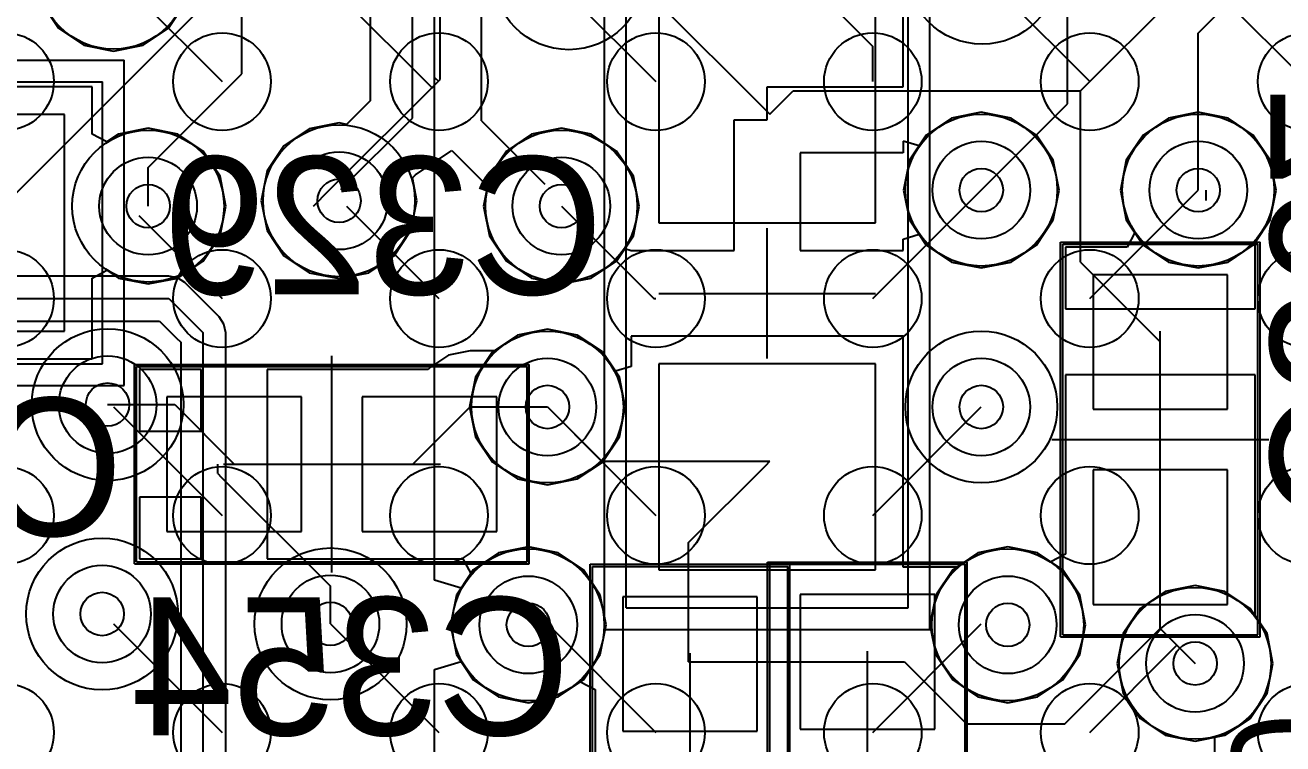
# Model space of a CAD drawing. Extents: x 28 to 300, y 18 to 330.
# Drawn here: x 167.06 to 172.86, y 116.87 to 120.18 of the extents above; entities that cross this region are included whole.
import ezdxf

# ---------------------------------------------------------------- set-up
doc = ezdxf.new("R2010")
doc.units = 0
for name, color, linetype in [('BOTTOMLAYER', 5, 'CONTINUOUS'), ('BOTTOMOVERLAY', 54, 'CONTINUOUS'), ('BOTTOMPASTE', 16, 'CONTINUOUS'), ('BOTTOMSOLDER', 6, 'CONTINUOUS'), ('DRILLDRAWING', 1, 'CONTINUOUS'), ('INTERNALPLANE1', 76, 'CONTINUOUS'), ('INTERNALPLANE6', 136, 'CONTINUOUS'), ('MECHANICAL14', 56, 'CONTINUOUS'), ('MECHANICAL16', 56, 'CONTINUOUS'), ('MIDLAYER1', 16, 'CONTINUOUS'), ('MIDLAYER3', 90, 'CONTINUOUS'), ('MULTILAYER', 9, 'CONTINUOUS'), ('TOPLAYER', 1, 'CONTINUOUS'), ('TOPPASTE', 8, 'CONTINUOUS'), ('TOPSOLDER', 216, 'CONTINUOUS'), ('VIAHOLELAYER', 16, 'CONTINUOUS')]:
    doc.layers.add(name, color=color, linetype=linetype)

msp = doc.modelspace()

# ---------------------------------------------------------------- linework, layer by layer
at = {"layer": 'BOTTOMLAYER'}
for p, q in [((168.6553, 120.6868), (168.6553, 119.8364)), ((168.8495, 119.7559), (168.8495, 120.6868)), ((169.1679, 119.7441), (169.1679, 120.5706)), ((169.8496, 120.4214), (170.4968, 119.7742)), ((171.929, 119.8814), (172.4718, 120.4242)), ((171.1118, 119.9006), (171.1118, 120.3502)), ((167.1402, 120.2869), (167.218, 120.1704)), ((167.7256, 120.1704), (167.8034, 120.2869)), ((169.9848, 120.2232), (169.9848, 119.2732)), ((170.9848, 119.2732), (170.9848, 120.2232)), ((167.218, 120.1704), (167.3345, 120.0926)), ((167.6091, 120.0926), (167.7256, 120.1704)), ((167.3345, 120.0926), (167.4718, 120.0653)), ((167.4718, 120.0653), (167.6091, 120.0926)), ((167.3732, 119.9003), (166.9236, 119.9003)), ((167.3732, 119.6822), (167.3732, 119.9003)), ((170.4845, 119.7485), (170.4845, 119.9006)), ((170.4845, 119.9006), (171.1118, 119.9006)), ((168.6553, 119.8364), (168.5458, 119.7269)), ((170.4968, 119.7742), (170.604, 119.8814)), ((170.604, 119.8814), (171.929, 119.8814)), ((171.929, 119.092), (171.929, 119.8814)), ((167.2462, 119.7733), (166.2962, 119.7733)), ((167.2462, 118.7733), (167.2462, 119.7733)), ((171.4718, 119.7831), (171.3345, 119.7558)), ((171.6091, 119.7558), (171.4718, 119.7831)), ((172.4718, 119.7831), (172.3345, 119.7558)), ((172.6091, 119.7558), (172.4718, 119.7831)), ((168.5112, 119.7338), (168.3739, 119.7065)), ((168.5458, 119.7269), (168.5112, 119.7338)), ((168.5202, 119.4266), (168.8495, 119.7559)), ((169.1679, 119.7441), (169.46, 119.452)), ((170.3324, 119.1462), (170.3324, 119.7485)), ((170.3324, 119.7485), (170.4845, 119.7485)), ((171.3345, 119.7558), (171.218, 119.678)), ((171.7256, 119.678), (171.6091, 119.7558)), ((172.3345, 119.7558), (172.218, 119.678)), ((172.7256, 119.678), (172.6091, 119.7558)), ((167.4404, 119.6463), (167.3732, 119.6822)), ((167.4939, 119.682), (167.4404, 119.6463)), ((167.6312, 119.7093), (167.4939, 119.682)), ((167.7685, 119.682), (167.6312, 119.7093)), ((167.885, 119.6042), (167.7685, 119.682)), ((168.3739, 119.7065), (168.2574, 119.6287)), ((171.218, 119.678), (171.1847, 119.6281)), ((171.8034, 119.5615), (171.7256, 119.678)), ((172.218, 119.678), (172.1402, 119.5615)), ((172.8034, 119.5615), (172.7256, 119.678)), ((167.9628, 119.4877), (167.885, 119.6042)), ((168.2574, 119.6287), (168.1796, 119.5123)), ((168.8633, 119.495), (169.0306, 119.6068)), ((169.0306, 119.6068), (169.1955, 119.4418)), ((171.1847, 119.6281), (171.1118, 119.6502)), ((171.1118, 119.6502), (171.1118, 119.5958)), ((171.1118, 119.5958), (170.6372, 119.5958)), ((170.6372, 119.5958), (170.6372, 119.1462)), ((171.8307, 119.4242), (171.8034, 119.5615)), ((172.1402, 119.5615), (172.1129, 119.4242)), ((172.8307, 119.4242), (172.8034, 119.5615)), ((167.9901, 119.3504), (167.9628, 119.4877)), ((168.1796, 119.5123), (168.1523, 119.3749)), ((168.8491, 119.4808), (168.8633, 119.495)), ((168.8701, 119.3749), (168.8491, 119.4808)), ((169.1955, 119.4418), (169.1773, 119.3504)), ((168.1523, 119.3749), (168.1796, 119.2376)), ((168.8428, 119.2376), (168.8701, 119.3749)), ((171.8034, 119.2869), (171.8307, 119.4242)), ((172.1129, 119.4242), (172.1402, 119.2869)), ((172.8034, 119.2869), (172.8307, 119.4242)), ((167.9628, 119.2131), (167.9901, 119.3504)), ((169.1773, 119.3504), (169.2046, 119.2131)), ((169.9848, 119.2732), (170.9848, 119.2732)), ((171.7256, 119.1704), (171.8034, 119.2869)), ((172.1402, 119.2869), (172.1793, 119.2284)), ((172.7338, 119.1827), (172.8034, 119.2869)), ((167.885, 119.0966), (167.9628, 119.2131)), ((168.1796, 119.2376), (168.2574, 119.1211)), ((168.765, 119.1211), (168.8428, 119.2376)), ((169.2046, 119.2131), (169.2824, 119.0966)), ((171.1118, 119.1981), (171.1847, 119.2203)), ((171.1118, 119.1462), (171.1118, 119.1981)), ((171.1847, 119.2203), (171.218, 119.1704)), ((172.1793, 119.2284), (172.1434, 119.1612)), ((169.79, 119.0966), (169.8289, 119.155)), ((169.8289, 119.155), (169.8578, 119.1462)), ((169.8578, 119.1462), (169.8578, 119.1462)), ((169.8578, 119.1462), (169.8578, 119.1462)), ((169.8578, 119.1462), (170.3324, 119.1462)), ((170.6372, 119.1462), (171.1118, 119.1462)), ((171.218, 119.1704), (171.3345, 119.0926)), ((171.6091, 119.0926), (171.7256, 119.1704)), ((172.1434, 119.1612), (171.8598, 119.1612)), ((171.8598, 119.1612), (171.8598, 118.8766)), ((172.7338, 119.1612), (172.7338, 119.1827)), ((172.7338, 118.8766), (172.7338, 119.1612)), ((172.7338, 119.1612), (172.7338, 119.1612)), ((167.7685, 119.0188), (167.885, 119.0966)), ((168.2574, 119.1211), (168.3739, 119.0433)), ((168.6486, 119.0433), (168.765, 119.1211)), ((169.2824, 119.0966), (169.3989, 119.0188)), ((169.6735, 119.0188), (169.79, 119.0966)), ((171.3345, 119.0926), (171.4718, 119.0653)), ((171.4718, 119.0653), (171.6091, 119.0926)), ((171.929, 119.092), (172.2968, 118.7242)), ((167.3732, 119.0186), (167.4404, 119.0545)), ((167.4404, 119.0545), (167.4939, 119.0188)), ((168.3739, 119.0433), (168.5112, 119.016)), ((168.5112, 119.016), (168.6486, 119.0433)), ((172.6068, 119.0342), (171.9868, 119.0342)), ((171.9868, 119.0342), (171.9868, 118.4142)), ((172.6068, 118.4142), (172.6068, 119.0342)), ((167.3732, 118.6463), (167.3732, 119.0186)), ((167.4939, 119.0188), (167.6312, 118.9915)), ((167.6312, 118.9915), (167.7685, 119.0188)), ((169.3989, 119.0188), (169.5362, 118.9915)), ((169.5362, 118.9915), (169.6735, 119.0188)), ((171.8598, 118.8766), (172.7338, 118.8766)), ((166.2962, 118.7733), (167.2462, 118.7733)), ((169.3345, 118.7558), (169.2258, 118.6832)), ((169.4718, 118.7831), (169.3345, 118.7558)), ((169.6091, 118.7558), (169.4718, 118.7831)), ((169.7256, 118.678), (169.6091, 118.7558)), ((171.1118, 118.7502), (169.8578, 118.7502)), ((169.8578, 118.7502), (169.8578, 118.6113)), ((171.1118, 117.6862), (171.1118, 118.7502)), ((169.1154, 118.6832), (169.0163, 118.6635)), ((169.2258, 118.6832), (169.1154, 118.6832)), ((169.7849, 118.5892), (169.7256, 118.678)), ((166.9236, 118.6463), (167.3732, 118.6463)), ((169.0163, 118.6635), (168.9323, 118.6073)), ((170.9848, 118.6232), (169.9848, 118.6232)), ((169.9848, 118.6232), (169.9848, 117.6732)), ((170.9848, 117.6732), (170.9848, 118.6232)), ((167.8758, 118.5978), (167.5912, 118.5978)), ((167.5912, 118.5978), (167.5912, 118.3132)), ((167.8758, 118.3132), (167.8758, 118.5978)), ((168.4373, 118.5978), (168.1806, 118.5978)), ((168.1806, 118.5978), (168.1806, 118.1605)), ((168.4652, 118.5978), (168.4373, 118.5978)), ((168.4373, 118.5978), (168.4373, 118.5978)), ((168.4373, 118.5978), (168.4373, 118.5978)), ((168.4782, 118.5978), (168.4652, 118.5978)), ((168.4912, 118.5978), (168.4782, 118.5978)), ((168.5191, 118.5978), (168.4912, 118.5978)), ((168.9228, 118.5978), (168.5191, 118.5978)), ((168.5191, 118.5978), (168.5191, 118.5978)), ((168.5191, 118.5978), (168.5191, 118.5978)), ((168.9323, 118.6073), (168.9228, 118.5978)), ((169.8578, 118.6113), (169.7849, 118.5892)), ((172.7338, 118.5718), (171.8598, 118.5718)), ((171.8598, 118.5718), (171.8598, 118.3151)), ((172.7338, 118.3151), (172.7338, 118.5718)), ((168.3382, 118.4708), (167.7182, 118.4708)), ((167.7182, 118.4708), (167.7182, 117.8508)), ((168.3382, 117.8508), (168.3382, 118.4708)), ((169.2382, 118.4708), (168.6182, 118.4708)), ((168.6182, 118.4708), (168.6182, 117.8508)), ((169.2382, 117.8508), (169.2382, 118.4708)), ((167.4444, 118.4351), (167.7539, 118.4351)), ((167.7539, 118.4351), (168.0282, 118.1608)), ((168.8901, 118.1989), (169.1154, 118.4242)), ((169.1154, 118.4242), (169.4718, 118.4242)), ((169.4718, 118.4242), (169.7218, 118.1742)), ((171.9868, 118.4142), (172.6068, 118.4142)), ((167.5912, 118.3132), (167.8758, 118.3132)), ((171.8598, 118.3151), (171.8598, 118.3151)), ((171.8598, 118.3151), (171.8598, 118.3151)), ((171.8598, 118.3151), (171.8598, 118.2872)), ((171.8598, 118.2872), (171.8598, 118.2612)), ((172.7338, 118.2872), (172.7338, 118.3151)), ((172.7338, 118.3151), (172.7338, 118.3151)), ((172.7338, 118.3151), (172.7338, 118.3151)), ((172.7338, 118.2742), (172.7338, 118.2872)), ((172.7338, 118.2643), (172.7338, 118.2742)), ((171.8598, 118.2612), (171.8598, 118.2612)), ((171.8598, 118.2612), (171.8598, 118.2612)), ((171.8598, 118.2612), (171.8598, 118.2612)), ((171.8598, 118.2612), (171.8598, 118.2612)), ((171.8598, 118.2612), (171.8598, 118.2612)), ((171.8598, 118.2612), (171.8598, 117.7463)), ((172.7338, 118.2612), (172.7338, 118.2643)), ((172.7338, 118.2333), (172.7338, 118.2612)), ((172.7338, 117.4618), (172.7338, 118.2333)), ((172.7338, 118.2333), (172.7338, 118.2333)), ((172.7338, 118.2333), (172.7338, 118.2333)), ((167.952, 118.1175), (167.952, 118.1608)), ((168.1806, 118.1605), (168.1806, 117.7238)), ((168.852, 118.1608), (168.8901, 118.1989)), ((169.7218, 118.1742), (170.4848, 118.1742)), ((170.1218, 117.7992), (170.4778, 118.1552)), ((170.4778, 118.1552), (170.4968, 118.1742)), ((170.4848, 118.1742), (170.4968, 118.1742)), ((167.952, 118.1175), (167.9685, 118.1011)), ((167.9685, 118.1011), (168.4718, 117.5977)), ((172.6068, 118.1342), (171.9868, 118.1342)), ((171.9868, 118.1342), (171.9868, 117.5142)), ((172.6068, 117.5142), (172.6068, 118.1342)), ((167.8758, 118.0084), (167.5912, 118.0084)), ((167.5912, 118.0084), (167.5912, 117.7238)), ((167.8758, 117.7238), (167.8758, 118.0084)), ((167.7182, 117.8508), (168.3382, 117.8508)), ((168.6182, 117.8508), (169.2382, 117.8508)), ((172.2968, 117.4026), (172.2968, 117.8242)), ((170.1218, 117.2492), (170.1218, 117.7992)), ((171.4563, 117.7516), (171.3584, 117.6862)), ((171.5936, 117.7789), (171.4563, 117.7516)), ((171.7309, 117.7516), (171.5936, 117.7789)), ((171.7926, 117.7104), (171.7309, 117.7516)), ((171.8598, 117.7463), (171.7926, 117.7104)), ((167.5912, 117.7238), (167.8758, 117.7238)), ((168.1806, 117.7238), (168.4652, 117.7238)), ((168.4652, 117.7238), (168.4652, 117.7238)), ((168.4652, 117.7238), (168.4652, 117.7238)), ((168.4652, 117.7238), (168.4652, 117.7238)), ((168.4652, 117.7238), (168.4912, 117.7238)), ((168.4912, 117.7238), (168.5191, 117.7238)), ((168.5191, 117.7238), (168.5191, 117.7238)), ((168.5191, 117.7238), (168.5191, 117.7238)), ((168.5191, 117.7238), (169.0826, 117.7238)), ((169.0826, 117.7238), (169.1185, 117.6566)), ((171.3584, 117.6862), (171.1118, 117.6862)), ((169.1185, 117.6566), (169.0522, 117.5573)), ((169.9848, 117.6732), (170.9848, 117.6732)), ((168.4718, 117.4242), (168.4718, 117.5977)), ((169.0522, 117.5573), (169.0249, 117.42)), ((170.4392, 117.5492), (169.8192, 117.5492)), ((169.8192, 117.5492), (169.8192, 116.9292)), ((170.4392, 116.9292), (170.4392, 117.5492)), ((171.2568, 117.5592), (170.6368, 117.5592)), ((170.6368, 117.5592), (170.6368, 116.9392)), ((171.2568, 116.9392), (171.2568, 117.5592)), ((171.9868, 117.5142), (172.6068, 117.5142)), ((172.7888, 117.3795), (172.7338, 117.4618)), ((169.0249, 117.42), (169.0522, 117.2827)), ((171.857, 116.9628), (172.2968, 117.4026)), ((172.2968, 117.4026), (172.4572, 117.2422)), ((172.8161, 117.2422), (172.7888, 117.3795)), ((169.0522, 117.2827), (169.13, 117.1662)), ((170.1218, 117.2492), (170.1292, 117.2492)), ((170.1292, 117.2492), (170.9468, 117.2492)), ((170.9468, 117.2492), (171.1178, 117.2492)), ((170.9468, 117.2492), (170.9468, 117.2492)), ((171.1178, 117.2492), (171.4042, 116.9628)), ((172.7888, 117.1049), (172.8161, 117.2422)), ((169.13, 117.1662), (169.2465, 117.0884)), ((169.5211, 117.0884), (169.625, 117.1578)), ((169.625, 117.1578), (169.6922, 117.1219)), ((169.6922, 117.1219), (169.6922, 116.8022)), ((169.2465, 117.0884), (169.3838, 117.0611)), ((169.3838, 117.0611), (169.5211, 117.0884)), ((172.711, 116.9884), (172.7888, 117.1049)), ((170.6368, 116.9392), (171.2568, 116.9392)), ((171.4042, 116.9628), (171.857, 116.9628)), ((172.5945, 116.9106), (172.711, 116.9884)), ((169.8192, 116.9292), (170.4392, 116.9292)), ((172.5486, 116.9015), (172.5945, 116.9106)), ((172.5486, 116.8308), (172.5486, 116.9015))]:
    msp.add_line(p, q, dxfattribs=at)
for centre in [(168.5112, 119.3749), (171.4718, 119.4242), (172.4718, 119.4242), (167.6312, 119.3504), (169.5362, 119.3504), (167.4444, 118.4351), (169.4718, 118.4242), (171.4718, 118.4242), (167.419, 117.4699), (168.4718, 117.4242), (169.3838, 117.42), (171.5936, 117.42), (172.4572, 117.2422)]:
    msp.add_circle(centre, 0.225, dxfattribs=at)
at = {"layer": 'BOTTOMOVERLAY'}
msp.add_line((169.9848, 118.9482), (170.9848, 118.9482), dxfattribs=at)
at = {"layer": 'BOTTOMPASTE'}
for p, q in [((169.9848, 120.2232), (169.9848, 119.2732)), ((170.9848, 119.2732), (170.9848, 120.2232)), ((167.2462, 119.7733), (166.2962, 119.7733)), ((167.2462, 118.7733), (167.2462, 119.7733)), ((169.9848, 119.2732), (170.9848, 119.2732)), ((172.6068, 119.0342), (171.9868, 119.0342)), ((171.9868, 119.0342), (171.9868, 118.4142)), ((172.6068, 118.4142), (172.6068, 119.0342)), ((166.2962, 118.7733), (167.2462, 118.7733)), ((170.9848, 118.6232), (169.9848, 118.6232)), ((169.9848, 118.6232), (169.9848, 117.6732)), ((170.9848, 117.6732), (170.9848, 118.6232)), ((168.3382, 118.4708), (167.7182, 118.4708)), ((167.7182, 118.4708), (167.7182, 117.8508)), ((168.3382, 117.8508), (168.3382, 118.4708)), ((169.2382, 118.4708), (168.6182, 118.4708)), ((168.6182, 118.4708), (168.6182, 117.8508)), ((169.2382, 117.8508), (169.2382, 118.4708)), ((171.9868, 118.4142), (172.6068, 118.4142)), ((172.6068, 118.1342), (171.9868, 118.1342)), ((171.9868, 118.1342), (171.9868, 117.5142)), ((172.6068, 117.5142), (172.6068, 118.1342)), ((167.7182, 117.8508), (168.3382, 117.8508)), ((168.6182, 117.8508), (169.2382, 117.8508)), ((169.9848, 117.6732), (170.9848, 117.6732)), ((170.4392, 117.5492), (169.8192, 117.5492)), ((169.8192, 117.5492), (169.8192, 116.9292)), ((170.4392, 116.9292), (170.4392, 117.5492)), ((171.2568, 117.5592), (170.6368, 117.5592)), ((170.6368, 117.5592), (170.6368, 116.9392)), ((171.2568, 116.9392), (171.2568, 117.5592)), ((171.9868, 117.5142), (172.6068, 117.5142)), ((170.6368, 116.9392), (171.2568, 116.9392)), ((169.8192, 116.9292), (170.4392, 116.9292))]:
    msp.add_line(p, q, dxfattribs=at)
at = {"layer": 'BOTTOMSOLDER'}
for p, q in [((169.9848, 120.2232), (169.9848, 119.2732)), ((170.9848, 119.2732), (170.9848, 120.2232)), ((167.2462, 119.7733), (166.2962, 119.7733)), ((167.2462, 118.7733), (167.2462, 119.7733)), ((169.9848, 119.2732), (170.9848, 119.2732)), ((172.6068, 119.0342), (171.9868, 119.0342)), ((171.9868, 119.0342), (171.9868, 118.4142)), ((172.6068, 118.4142), (172.6068, 119.0342)), ((166.2962, 118.7733), (167.2462, 118.7733)), ((170.9848, 118.6232), (169.9848, 118.6232)), ((169.9848, 118.6232), (169.9848, 117.6732)), ((170.9848, 117.6732), (170.9848, 118.6232)), ((168.3382, 118.4708), (167.7182, 118.4708)), ((167.7182, 118.4708), (167.7182, 117.8508)), ((168.3382, 117.8508), (168.3382, 118.4708)), ((169.2382, 118.4708), (168.6182, 118.4708)), ((168.6182, 118.4708), (168.6182, 117.8508)), ((169.2382, 117.8508), (169.2382, 118.4708)), ((171.9868, 118.4142), (172.6068, 118.4142)), ((172.6068, 118.1342), (171.9868, 118.1342)), ((171.9868, 118.1342), (171.9868, 117.5142)), ((172.6068, 117.5142), (172.6068, 118.1342)), ((167.7182, 117.8508), (168.3382, 117.8508)), ((168.6182, 117.8508), (169.2382, 117.8508)), ((169.9848, 117.6732), (170.9848, 117.6732)), ((170.4392, 117.5492), (169.8192, 117.5492)), ((169.8192, 117.5492), (169.8192, 116.9292)), ((170.4392, 116.9292), (170.4392, 117.5492)), ((171.2568, 117.5592), (170.6368, 117.5592)), ((170.6368, 117.5592), (170.6368, 116.9392)), ((171.2568, 116.9392), (171.2568, 117.5592)), ((171.9868, 117.5142), (172.6068, 117.5142)), ((170.6368, 116.9392), (171.2568, 116.9392)), ((169.8192, 116.9292), (170.4392, 116.9292))]:
    msp.add_line(p, q, dxfattribs=at)
at = {"layer": 'DRILLDRAWING'}
for centre in [(171.4718, 119.4242), (172.4718, 119.4242), (167.6312, 119.3504), (168.5112, 119.3749), (169.5362, 119.3504), (167.4444, 118.4351), (169.4718, 118.4242), (171.4718, 118.4242), (167.419, 117.4699), (168.4718, 117.4242), (169.3838, 117.42), (171.5936, 117.42), (172.4572, 117.2422)]:
    msp.add_circle(centre, 0.1, dxfattribs=at)
at = {"layer": 'INTERNALPLANE1'}
for p, q in [((167.7272, 119.0278), (162.8679, 119.0278)), ((167.7668, 119.0199), (167.7272, 119.0278)), ((167.7272, 119.0278), (167.7272, 119.0278)), ((167.8004, 118.9975), (167.7668, 119.0199)), ((167.9076, 118.8903), (167.8004, 118.9975)), ((164.9718, 118.9242), (167.2446, 118.9242)), ((167.2446, 118.9242), (167.7272, 118.9242)), ((167.7272, 118.9242), (167.8852, 118.7662)), ((167.9584, 118.8395), (167.9076, 118.8903)), ((167.9076, 118.8903), (167.9076, 118.8903)), ((162.9286, 118.8206), (167.6843, 118.8206)), ((167.6843, 118.8206), (167.7611, 118.7438)), ((167.8344, 118.817), (167.8852, 118.7662)), ((167.9697, 118.8226), (167.9584, 118.8395)), ((167.9584, 118.8395), (167.9584, 118.8395)), ((167.9809, 118.8058), (167.9697, 118.8226)), ((167.9888, 118.7662), (167.9809, 118.8058)), ((167.7611, 118.7438), (167.7611, 118.7438)), ((167.7611, 118.7438), (167.7816, 118.7233)), ((167.8852, 116.4548), (167.8852, 118.7662)), ((167.9888, 117.674), (167.9888, 118.7662)), ((167.9888, 118.7662), (167.9888, 118.7662)), ((167.7816, 118.7233), (167.7816, 117.674)), ((167.7816, 117.674), (167.7816, 116.4548)), ((167.8852, 116.2008), (167.8852, 117.674)), ((167.9888, 116.2437), (167.9888, 117.674))]:
    msp.add_line(p, q, dxfattribs=at)
for centre in [(167.4718, 120.4242), (169.5704, 120.4214), (171.4754, 120.4468), (171.4718, 119.4242), (172.4718, 119.4242), (168.5112, 119.3749), (167.6312, 119.3504), (169.5362, 119.3504), (169.4718, 118.4242), (171.4718, 118.4242), (168.4718, 117.4242), (172.4572, 117.2422)]:
    msp.add_circle(centre, 0.35, dxfattribs=at)
at = {"layer": 'INTERNALPLANE6'}
for centre in [(167.4718, 120.4242), (169.5704, 120.4214), (171.4754, 120.4468), (171.4718, 119.4242), (172.4718, 119.4242), (168.5112, 119.3749), (167.6312, 119.3504), (169.5362, 119.3504), (167.4444, 118.4351), (171.4718, 118.4242), (167.419, 117.4699), (168.4718, 117.4242), (169.3838, 117.42), (171.5936, 117.42)]:
    msp.add_circle(centre, 0.35, dxfattribs=at)
at = {"layer": 'MECHANICAL14'}
for p, q in [((169.8348, 117.4982), (169.8348, 120.3982)), ((171.1348, 117.4982), (171.1348, 120.3982)), ((164.5212, 119.9233), (167.4212, 119.9233)), ((167.4212, 118.6233), (167.4212, 119.9233)), ((171.8468, 119.1742), (172.7468, 119.1742)), ((171.8468, 117.3742), (171.8468, 119.1742)), ((172.7468, 117.3742), (172.7468, 119.1742)), ((164.5212, 118.6233), (167.4212, 118.6233)), ((167.5782, 118.6108), (169.3782, 118.6108)), ((167.5782, 117.7108), (167.5782, 118.6108)), ((169.3782, 117.7108), (169.3782, 118.6108)), ((167.5782, 117.7108), (169.3782, 117.7108)), ((169.6792, 117.6892), (170.5792, 117.6892)), ((169.6792, 115.8892), (169.6792, 117.6892)), ((170.4968, 117.6992), (171.3968, 117.6992)), ((170.4968, 115.8992), (170.4968, 117.6992)), ((170.5792, 115.8892), (170.5792, 117.6892)), ((171.3968, 115.8992), (171.3968, 117.6992)), ((169.8348, 117.4982), (171.1348, 117.4982)), ((171.8468, 117.3742), (172.7468, 117.3742))]:
    msp.add_line(p, q, dxfattribs=at)
at = {"layer": 'MECHANICAL16'}
for p, q in [((169.7348, 117.3982), (169.7348, 120.4982)), ((171.2348, 117.3982), (171.2348, 120.4982)), ((164.4212, 120.0233), (167.5212, 120.0233)), ((167.5212, 118.5233), (167.5212, 120.0233)), ((170.4848, 118.6482), (170.4848, 119.2482)), ((171.8368, 119.1842), (172.7568, 119.1842)), ((171.8368, 117.3642), (171.8368, 119.1842)), ((172.7568, 117.3642), (172.7568, 119.1842)), ((170.1848, 118.9482), (170.7848, 118.9482)), ((172.2968, 117.7742), (172.2968, 118.7742)), ((167.5682, 118.6208), (169.3882, 118.6208)), ((167.5682, 117.7008), (167.5682, 118.6208)), ((168.4782, 117.6608), (168.4782, 118.6608)), ((169.3882, 117.7008), (169.3882, 118.6208)), ((164.4212, 118.5233), (167.5212, 118.5233)), ((171.7968, 118.2742), (172.7968, 118.2742)), ((167.9782, 118.1608), (168.9782, 118.1608)), ((167.5682, 117.7008), (169.3882, 117.7008)), ((169.6692, 117.6992), (170.5892, 117.6992)), ((169.6692, 115.8792), (169.6692, 117.6992)), ((170.4868, 117.7092), (171.4068, 117.7092)), ((170.4868, 115.8892), (170.4868, 117.7092)), ((170.5892, 115.8792), (170.5892, 117.6992)), ((171.4068, 115.8892), (171.4068, 117.7092)), ((169.7348, 117.3982), (171.2348, 117.3982)), ((171.8368, 117.3642), (172.7568, 117.3642)), ((170.1292, 116.2892), (170.1292, 117.2892)), ((170.9468, 116.2992), (170.9468, 117.2992))]:
    msp.add_line(p, q, dxfattribs=at)
at = {"layer": 'MIDLAYER1'}
for p, q in [((166.9407, 119.3284), (168.6382, 121.0259)), ((168.952, 117.6261), (168.952, 120.3537)), ((171.4718, 119.7831), (171.3345, 119.7558)), ((171.6091, 119.7558), (171.4718, 119.7831)), ((172.4718, 119.7831), (172.3345, 119.7558)), ((172.6091, 119.7558), (172.4718, 119.7831)), ((171.3345, 119.7558), (171.218, 119.678)), ((171.7256, 119.678), (171.6091, 119.7558)), ((172.3345, 119.7558), (172.218, 119.678)), ((172.7256, 119.678), (172.6091, 119.7558)), ((169.3989, 119.682), (169.2824, 119.6042)), ((169.5362, 119.7093), (169.3989, 119.682)), ((169.6735, 119.682), (169.5362, 119.7093)), ((169.79, 119.6042), (169.6735, 119.682)), ((171.218, 119.678), (171.1402, 119.5615)), ((171.8034, 119.5615), (171.7256, 119.678)), ((172.218, 119.678), (172.1402, 119.5615)), ((172.8034, 119.5615), (172.7256, 119.678)), ((169.2824, 119.6042), (169.2046, 119.4877)), ((169.8678, 119.4877), (169.79, 119.6042)), ((171.1402, 119.5615), (171.1129, 119.4242)), ((171.8307, 119.4242), (171.8034, 119.5615)), ((172.1402, 119.5615), (172.1129, 119.4242)), ((172.8307, 119.4242), (172.8034, 119.5615)), ((169.2046, 119.4877), (169.1773, 119.3504)), ((169.8951, 119.3504), (169.8678, 119.4877)), ((171.1129, 119.4242), (171.1402, 119.2869)), ((171.8034, 119.2869), (171.8307, 119.4242)), ((172.1129, 119.4242), (172.1402, 119.2869)), ((172.8034, 119.2869), (172.8307, 119.4242)), ((169.1773, 119.3504), (169.2046, 119.2131)), ((169.8678, 119.2131), (169.8951, 119.3504)), ((171.1402, 119.2869), (171.218, 119.1704)), ((171.7256, 119.1704), (171.8034, 119.2869)), ((172.1402, 119.2869), (172.218, 119.1704)), ((172.7256, 119.1704), (172.8034, 119.2869)), ((169.2046, 119.2131), (169.2824, 119.0966)), ((169.79, 119.0966), (169.8678, 119.2131)), ((171.218, 119.1704), (171.3345, 119.0926)), ((171.6091, 119.0926), (171.7256, 119.1704)), ((172.218, 119.1704), (172.3345, 119.0926)), ((172.6091, 119.0926), (172.7256, 119.1704)), ((169.2824, 119.0966), (169.3989, 119.0188)), ((169.6735, 119.0188), (169.79, 119.0966)), ((171.3345, 119.0926), (171.4718, 119.0653)), ((171.4718, 119.0653), (171.6091, 119.0926)), ((172.3345, 119.0926), (172.4718, 119.0653)), ((172.4718, 119.0653), (172.6091, 119.0926)), ((169.3989, 119.0188), (169.5362, 118.9915)), ((169.5362, 118.9915), (169.6735, 119.0188)), ((169.3345, 118.7558), (169.218, 118.678)), ((169.4718, 118.7831), (169.3345, 118.7558)), ((169.6091, 118.7558), (169.4718, 118.7831)), ((169.7256, 118.678), (169.6091, 118.7558)), ((169.218, 118.678), (169.1402, 118.5615)), ((169.8034, 118.5615), (169.7256, 118.678)), ((169.1402, 118.5615), (169.1129, 118.4242)), ((169.8307, 118.4242), (169.8034, 118.5615)), ((169.1129, 118.4242), (169.1402, 118.2869)), ((169.8034, 118.2869), (169.8307, 118.4242)), ((169.1402, 118.2869), (169.218, 118.1704)), ((169.7256, 118.1704), (169.8034, 118.2869)), ((169.218, 118.1704), (169.3345, 118.0926)), ((169.6091, 118.0926), (169.7256, 118.1704)), ((169.3345, 118.0926), (169.4718, 118.0653)), ((169.4718, 118.0653), (169.6091, 118.0926)), ((169.2465, 117.7516), (169.13, 117.6738)), ((169.3838, 117.7789), (169.2465, 117.7516)), ((169.5211, 117.7516), (169.3838, 117.7789)), ((169.6376, 117.6738), (169.5211, 117.7516)), ((171.4563, 117.7516), (171.3398, 117.6738)), ((171.5936, 117.7789), (171.4563, 117.7516)), ((171.7309, 117.7516), (171.5936, 117.7789)), ((171.8474, 117.6738), (171.7309, 117.7516)), ((169.13, 117.6738), (169.0735, 117.5892)), ((169.7154, 117.5573), (169.6376, 117.6738)), ((171.3398, 117.6738), (171.262, 117.5573)), ((171.9252, 117.5573), (171.8474, 117.6738)), ((169.0735, 117.5892), (168.952, 117.6261)), ((172.3199, 117.5738), (172.2034, 117.496)), ((172.4572, 117.6011), (172.3199, 117.5738)), ((172.5945, 117.5738), (172.4572, 117.6011)), ((172.711, 117.496), (172.5945, 117.5738)), ((169.7427, 117.42), (169.7154, 117.5573)), ((171.262, 117.5573), (171.2347, 117.42)), ((171.9525, 117.42), (171.9252, 117.5573)), ((172.2034, 117.496), (172.1256, 117.3795)), ((172.7888, 117.3795), (172.711, 117.496)), ((169.7154, 117.2827), (169.7427, 117.42)), ((171.2347, 117.42), (171.262, 117.2827)), ((171.9252, 117.2827), (171.9525, 117.42)), ((172.1256, 117.3795), (172.0983, 117.2422)), ((172.8161, 117.2422), (172.7888, 117.3795)), ((169.6376, 117.1662), (169.7154, 117.2827)), ((171.262, 117.2827), (171.3398, 117.1662)), ((171.8474, 117.1662), (171.9252, 117.2827)), ((168.952, 117.2139), (169.0735, 117.2508)), ((169.0735, 117.2508), (169.13, 117.1662)), ((172.0983, 117.2422), (172.1256, 117.1049)), ((172.7888, 117.1049), (172.8161, 117.2422)), ((168.952, 111.282), (168.952, 117.2139)), ((169.13, 117.1662), (169.2465, 117.0884)), ((169.5211, 117.0884), (169.6376, 117.1662)), ((171.3398, 117.1662), (171.4563, 117.0884)), ((171.7309, 117.0884), (171.8474, 117.1662)), ((169.2465, 117.0884), (169.3838, 117.0611)), ((169.3838, 117.0611), (169.5211, 117.0884)), ((171.4563, 117.0884), (171.5936, 117.0611)), ((171.5936, 117.0611), (171.7309, 117.0884)), ((172.1256, 117.1049), (172.2034, 116.9884)), ((172.711, 116.9884), (172.7888, 117.1049)), ((172.2034, 116.9884), (172.3199, 116.9106)), ((172.5945, 116.9106), (172.711, 116.9884)), ((172.3199, 116.9106), (172.4572, 116.8833)), ((172.4572, 116.8833), (172.5945, 116.9106))]:
    msp.add_line(p, q, dxfattribs=at)
for centre in [(168.5112, 119.3749), (171.4718, 119.4242), (172.4718, 119.4242), (167.6312, 119.3504), (169.5362, 119.3504), (167.4444, 118.4351), (169.4718, 118.4242), (171.4718, 118.4242), (167.419, 117.4699), (168.4718, 117.4242), (169.3838, 117.42), (171.5936, 117.42), (172.4572, 117.2422)]:
    msp.add_circle(centre, 0.225, dxfattribs=at)
at = {"layer": 'MIDLAYER3'}
for p, q in [((168.9774, 119.9346), (168.9774, 134.9948)), ((168.063, 120.1124), (168.063, 122.2756)), ((171.8691, 119.8215), (171.8691, 121.9327)), ((172.4718, 120.1478), (172.7962, 120.4722)), ((168.063, 120.1124), (168.063, 120.2648)), ((172.4718, 119.4242), (172.4718, 120.1478)), ((168.063, 119.96), (168.063, 120.1124)), ((167.6312, 119.5282), (168.063, 119.96)), ((168.4645, 119.4217), (168.9774, 119.9346)), ((171.4718, 119.4242), (171.8691, 119.8215)), ((167.6312, 119.3504), (167.6312, 119.5282)), ((168.3932, 119.3504), (168.4645, 119.4217)), ((172.508, 119.3758), (172.508, 119.4242))]:
    msp.add_line(p, q, dxfattribs=at)
for centre in [(168.5112, 119.3749), (171.4718, 119.4242), (172.4718, 119.4242), (167.6312, 119.3504), (169.5362, 119.3504), (167.4444, 118.4351), (169.4718, 118.4242), (171.4718, 118.4242), (167.419, 117.4699), (168.4718, 117.4242), (169.3838, 117.42), (171.5936, 117.42), (172.4572, 117.2422)]:
    msp.add_circle(centre, 0.225, dxfattribs=at)
at = {"layer": 'MULTILAYER'}
for centre in [(168.5112, 119.3749), (171.4718, 119.4242), (172.4718, 119.4242), (167.6312, 119.3504), (169.5362, 119.3504), (167.4444, 118.4351), (169.4718, 118.4242), (171.4718, 118.4242), (167.419, 117.4699), (168.4718, 117.4242), (169.3838, 117.42), (171.5936, 117.42), (172.4572, 117.2422)]:
    msp.add_circle(centre, 0.225, dxfattribs=at)
at = {"layer": 'TOPLAYER'}
for p, q in [((170.4848, 120.5738), (170.9718, 120.0868)), ((167.4718, 120.4242), (167.9718, 119.9242)), ((171.4754, 120.4206), (171.9718, 119.9242)), ((172.5219, 120.3741), (172.9718, 119.9242)), ((168.4948, 120.341), (168.9417, 119.8941)), ((169.5704, 120.3256), (169.9718, 119.9242)), ((170.9718, 119.9242), (170.9718, 120.0868)), ((168.952, 119.944), (168.9718, 119.9242)), ((170.9718, 118.9242), (171.4718, 119.4242)), ((171.9718, 118.9242), (172.4718, 119.4242)), ((168.5456, 119.3504), (168.9718, 118.9242)), ((169.5362, 119.3504), (169.9624, 118.9242)), ((167.5884, 119.3076), (167.9718, 118.9242)), ((167.9718, 118.9242), (167.9718, 118.9242)), ((169.9624, 118.9242), (169.9718, 118.9242)), ((167.4718, 118.4242), (167.9718, 117.9242)), ((169.4718, 118.4242), (169.9718, 117.9242)), ((170.9718, 117.9242), (171.4718, 118.4242)), ((170.9718, 117.9242), (170.9718, 117.9242)), ((167.4718, 117.4242), (167.4718, 117.4242)), ((167.4718, 117.4242), (167.9718, 116.9242)), ((168.4718, 117.4242), (168.4718, 117.4242)), ((168.4718, 117.4242), (168.9718, 116.9242)), ((169.4718, 117.4242), (169.4718, 117.4242)), ((169.4718, 117.4242), (169.9718, 116.9242)), ((170.9718, 116.9242), (171.4718, 117.4242)), ((171.9718, 116.9242), (172.3735, 117.3259))]:
    msp.add_line(p, q, dxfattribs=at)
for centre in [(166.9718, 119.9242), (167.9718, 119.9242), (168.9718, 119.9242), (169.9718, 119.9242), (170.9718, 119.9242), (171.9718, 119.9242), (172.9718, 119.9242), (168.5112, 119.3749), (171.4718, 119.4242), (172.4718, 119.4242), (167.6312, 119.3504), (169.5362, 119.3504), (166.9718, 118.9242), (167.9718, 118.9242), (168.9718, 118.9242), (169.9718, 118.9242), (170.9718, 118.9242), (171.9718, 118.9242), (172.9718, 118.9242), (167.4444, 118.4351), (169.4718, 118.4242), (171.4718, 118.4242), (166.9718, 117.9242), (167.9718, 117.9242), (168.9718, 117.9242), (169.9718, 117.9242), (170.9718, 117.9242), (171.9718, 117.9242), (172.9718, 117.9242), (167.419, 117.4699), (168.4718, 117.4242), (169.3838, 117.42), (171.5936, 117.42), (172.4572, 117.2422), (166.9718, 116.9242), (167.9718, 116.9242), (168.9718, 116.9242), (169.9718, 116.9242), (170.9718, 116.9242), (171.9718, 116.9242), (172.9718, 116.9242)]:
    msp.add_circle(centre, 0.225, dxfattribs=at)
at = {"layer": 'TOPPASTE'}
for centre in [(166.9718, 119.9242), (167.9718, 119.9242), (168.9718, 119.9242), (169.9718, 119.9242), (170.9718, 119.9242), (171.9718, 119.9242), (172.9718, 119.9242), (166.9718, 118.9242), (167.9718, 118.9242), (168.9718, 118.9242), (169.9718, 118.9242), (170.9718, 118.9242), (171.9718, 118.9242), (172.9718, 118.9242), (166.9718, 117.9242), (167.9718, 117.9242), (168.9718, 117.9242), (169.9718, 117.9242), (170.9718, 117.9242), (171.9718, 117.9242), (172.9718, 117.9242), (166.9718, 116.9242), (167.9718, 116.9242), (168.9718, 116.9242), (169.9718, 116.9242), (170.9718, 116.9242), (171.9718, 116.9242), (172.9718, 116.9242)]:
    msp.add_circle(centre, 0.225, dxfattribs=at)
at = {"layer": 'TOPSOLDER'}
for centre in [(166.9718, 119.9242), (167.9718, 119.9242), (168.9718, 119.9242), (169.9718, 119.9242), (170.9718, 119.9242), (171.9718, 119.9242), (172.9718, 119.9242), (166.9718, 118.9242), (167.9718, 118.9242), (168.9718, 118.9242), (169.9718, 118.9242), (170.9718, 118.9242), (171.9718, 118.9242), (172.9718, 118.9242), (166.9718, 117.9242), (167.9718, 117.9242), (168.9718, 117.9242), (169.9718, 117.9242), (170.9718, 117.9242), (171.9718, 117.9242), (172.9718, 117.9242), (166.9718, 116.9242), (167.9718, 116.9242), (168.9718, 116.9242), (169.9718, 116.9242), (170.9718, 116.9242), (171.9718, 116.9242), (172.9718, 116.9242)]:
    msp.add_circle(centre, 0.225, dxfattribs=at)
at = {"layer": 'VIAHOLELAYER'}
for centre in [(171.4718, 119.4242), (172.4718, 119.4242), (167.6312, 119.3504), (168.5112, 119.3749), (169.5362, 119.3504), (167.4444, 118.4351), (169.4718, 118.4242), (171.4718, 118.4242), (167.419, 117.4699), (168.4718, 117.4242), (169.3838, 117.42), (171.5936, 117.42), (172.4572, 117.2422)]:
    msp.add_circle(centre, 0.1, dxfattribs=at)

# ---------------------------------------------------------------- texts
at = {"layer": 'BOTTOMOVERLAY', "text_generation_flag": 2}
for s, height, rotation, p in [('C362', 0.635, 270, (172.8038, 117.8763)), ('C329', 0.635, 360, (169.7304, 118.9431)), ('C370', 0.508, 270, (172.626, 115.3871))]:
    msp.add_text(s, height=height, rotation=rotation, dxfattribs=at).set_placement(p)
for s, p in [('C333', (167.518, 117.8304)), ('C354', (169.578, 116.9111))]:
    msp.add_text(s, height=0.635, dxfattribs=at).set_placement(p)

doc.saveas('drawing.dxf')
